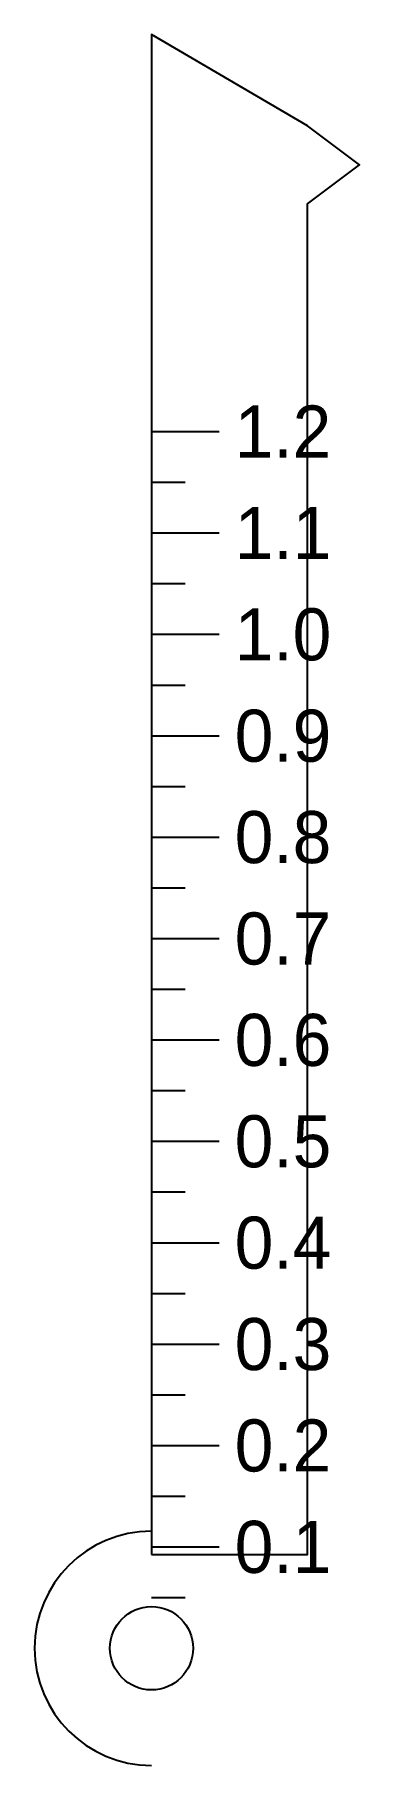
# Model space of a CAD drawing. Header units: metres. Extents: x -4.5 to 8, y -4.5 to 62.
import ezdxf
from ezdxf.enums import TextEntityAlignment as Align

# ---------------------------------------------------------------- set-up
doc = ezdxf.new("R2010")
doc.units = ezdxf.units.M
for name, color, linetype in [('CUT_OUTLINE', 1, 'Continuous'), ('ENGRAVE_SCALE', 7, 'Continuous'), ('ENGRAVE_TEXT', 7, 'Continuous')]:
    doc.layers.add(name, color=color, linetype=linetype)

msp = doc.modelspace()

# ---------------------------------------------------------------- linework, layer by layer
at = {"layer": 'CUT_OUTLINE'}
msp.add_lwpolyline([(0, 3.6), (6, 3.6), (6, 55.5), (8, 57), (6, 58.5), (0, 62), (0, 3.6)], dxfattribs=at)
msp.add_circle((0, 0), 1.6, dxfattribs=at)
msp.add_arc((0, 0), 4.5, 90, 270, dxfattribs=at)
at = {"layer": 'ENGRAVE_SCALE'}
for p, q in [((0, 46.75), (2.6, 46.75)), ((0, 44.802), (1.3, 44.802)), ((0, 42.854), (2.6, 42.854)), ((0, 40.906), (1.3, 40.906)), ((0, 38.958), (2.6, 38.958)), ((0, 37.01), (1.3, 37.01)), ((0, 35.062), (2.6, 35.062)), ((0, 33.115), (1.3, 33.115)), ((0, 31.167), (2.6, 31.167)), ((0, 29.219), (1.3, 29.219)), ((0, 27.271), (2.6, 27.271)), ((0, 25.323), (1.3, 25.323)), ((0, 23.375), (2.6, 23.375)), ((0, 21.427), (1.3, 21.427)), ((0, 19.479), (2.6, 19.479)), ((0, 17.531), (1.3, 17.531)), ((0, 15.583), (2.6, 15.583)), ((0, 13.635), (1.3, 13.635)), ((0, 11.688), (2.6, 11.688)), ((0, 9.74), (1.3, 9.74)), ((0, 7.792), (2.6, 7.792)), ((0, 5.844), (1.3, 5.844)), ((0, 3.896), (2.6, 3.896)), ((0, 1.948), (1.3, 1.948))]:
    msp.add_line(p, q, dxfattribs=at)

# ---------------------------------------------------------------- texts
at = {"layer": 'ENGRAVE_TEXT'}
for s, p in [('1.2', (3.2, 46.75)), ('1.1', (3.2, 42.854)), ('1.0', (3.2, 38.958)), ('0.9', (3.2, 35.062)), ('0.8', (3.2, 31.167)), ('0.7', (3.2, 27.271)), ('0.6', (3.2, 23.375)), ('0.5', (3.2, 19.479)), ('0.4', (3.2, 15.583)), ('0.3', (3.2, 11.688)), ('0.2', (3.2, 7.792)), ('0.1', (3.2, 3.896))]:
    msp.add_text(s, height=2, dxfattribs=at).set_placement(p, align=Align.MIDDLE_LEFT)

doc.saveas('drawing.dxf')
